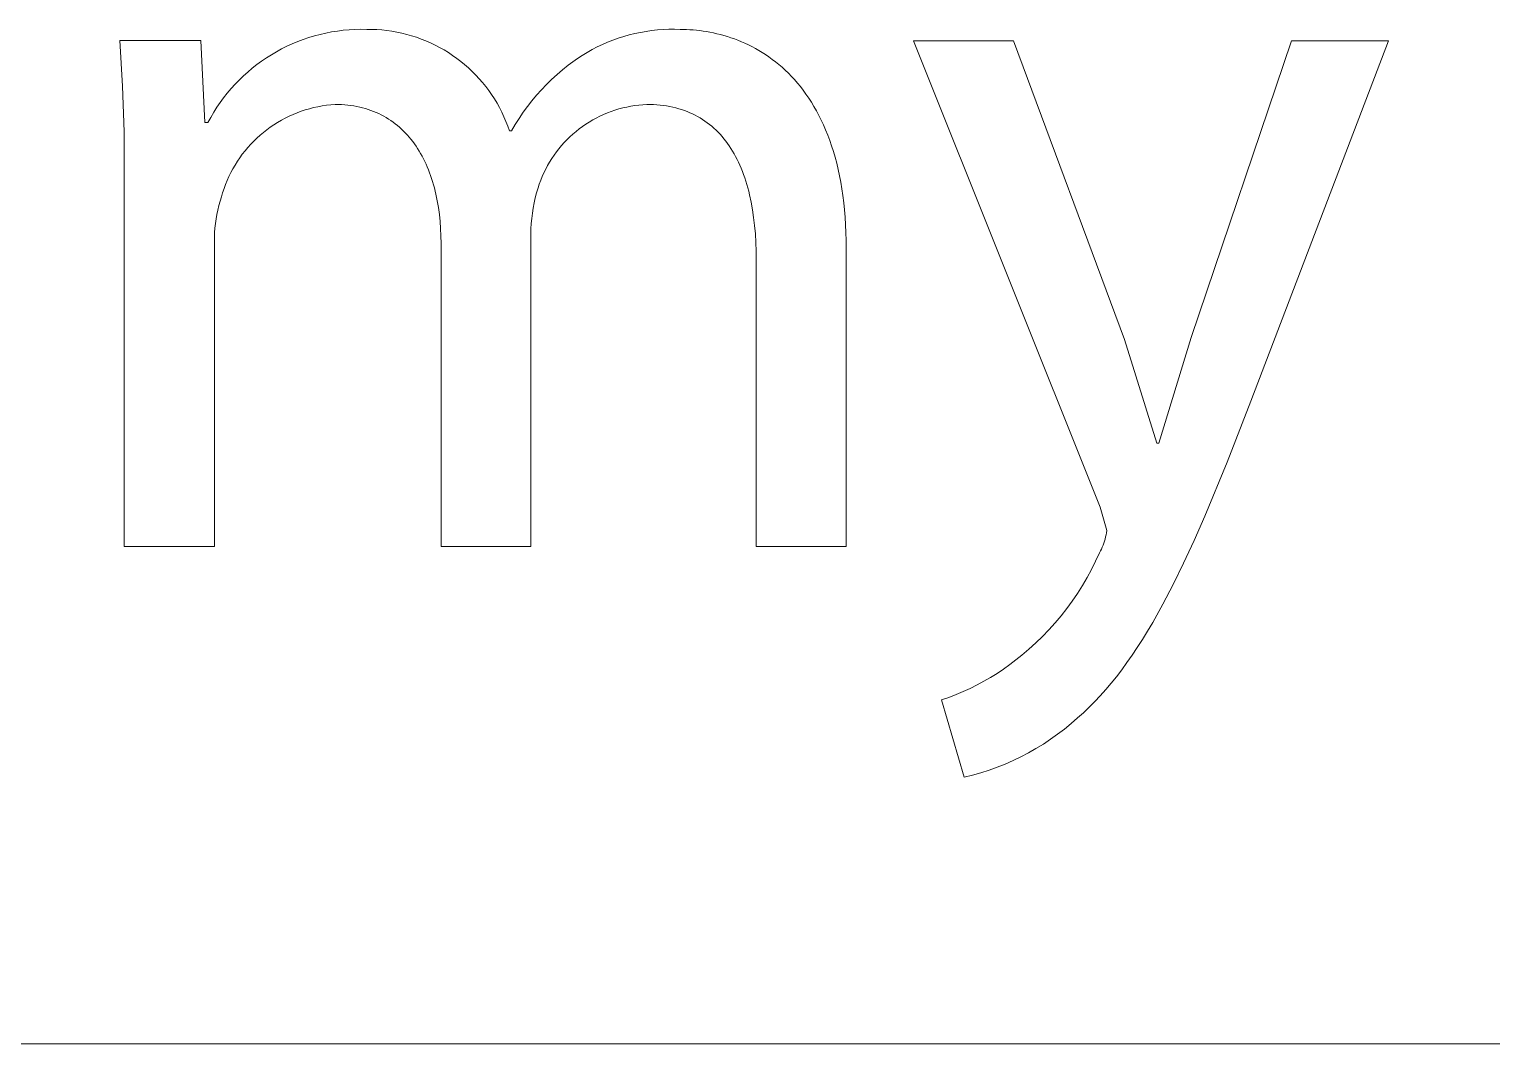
# Model space of a CAD drawing. Header units: millimetres. Extents: x 373 to 3451, y -552 to 1598.
# Drawn here: x 2661.95 to 2705.08, y -551.92 to -522 of the extents above; entities that cross this region are included whole.
import ezdxf

# ---------------------------------------------------------------- set-up
doc = ezdxf.new("R2010")
doc.units = ezdxf.units.MM
doc.header["$MEASUREMENT"] = 0
doc.layers.add('Domyślny', color=7, linetype='Continuous', true_color=0x000000)

msp = doc.modelspace()

# ---------------------------------------------------------------- linework, layer by layer
at = {"layer": 'Domyślny', "color": 18, "lineweight": 15, "true_color": 0x000000}
for p, q in [((2664.705, -523.68), (2664.627, -522.332)), ((2664.627, -522.332), (2667.015, -522.332)), ((2667.015, -522.332), (2667.127, -524.75)), ((2669.868, -522.363), (2670.03, -522.302)), ((2670.03, -522.302), (2670.195, -522.246)), ((2670.195, -522.246), (2670.361, -522.196)), ((2670.361, -522.196), (2670.528, -522.152)), ((2670.528, -522.152), (2670.697, -522.113)), ((2670.697, -522.113), (2670.867, -522.08)), ((2670.867, -522.08), (2671.039, -522.053)), ((2671.039, -522.053), (2671.211, -522.031)), ((2671.211, -522.031), (2671.383, -522.015)), ((2671.383, -522.015), (2671.556, -522.006)), ((2671.556, -522.006), (2671.73, -522.002)), ((2671.73, -522.002), (2671.903, -522.004)), ((2671.903, -522.004), (2672.053, -522.004)), ((2672.053, -522.004), (2672.202, -522.01)), ((2672.202, -522.01), (2672.351, -522.021)), ((2672.351, -522.021), (2672.499, -522.037)), ((2672.499, -522.037), (2672.647, -522.058)), ((2672.647, -522.058), (2672.794, -522.084)), ((2672.794, -522.084), (2672.94, -522.115)), ((2672.94, -522.115), (2673.085, -522.151)), ((2673.085, -522.151), (2673.229, -522.192)), ((2673.229, -522.192), (2673.371, -522.238)), ((2673.371, -522.238), (2673.511, -522.288)), ((2673.511, -522.288), (2673.65, -522.343)), ((2679.009, -522.384), (2679.165, -522.322)), ((2679.165, -522.322), (2679.324, -522.265)), ((2679.324, -522.265), (2679.484, -522.214)), ((2679.484, -522.214), (2679.646, -522.168)), ((2679.646, -522.168), (2679.81, -522.127)), ((2679.81, -522.127), (2679.975, -522.092)), ((2679.975, -522.092), (2680.141, -522.063)), ((2680.141, -522.063), (2680.307, -522.039)), ((2680.307, -522.039), (2680.475, -522.021)), ((2680.475, -522.021), (2680.643, -522.008)), ((2680.643, -522.008), (2680.811, -522.001)), ((2680.811, -522.001), (2680.979, -522)), ((2680.979, -522), (2681.148, -522.004)), ((2681.148, -522.004), (2681.241, -522.005)), ((2681.241, -522.005), (2681.336, -522.008)), ((2681.336, -522.008), (2681.432, -522.013)), ((2681.432, -522.013), (2681.529, -522.019)), ((2681.529, -522.019), (2681.627, -522.029)), ((2681.627, -522.029), (2681.726, -522.04)), ((2681.726, -522.04), (2681.825, -522.053)), ((2681.825, -522.053), (2681.926, -522.069)), ((2681.926, -522.069), (2682.027, -522.088)), ((2682.027, -522.088), (2682.129, -522.108)), ((2682.129, -522.108), (2682.232, -522.131)), ((2682.232, -522.131), (2682.334, -522.157)), ((2682.334, -522.157), (2682.437, -522.185)), ((2682.437, -522.185), (2682.541, -522.216)), ((2682.541, -522.216), (2682.644, -522.25)), ((2682.644, -522.25), (2682.748, -522.286)), ((2682.748, -522.286), (2682.851, -522.326)), ((2682.851, -522.326), (2682.954, -522.368)), ((2693.533, -536.091), (2688.03, -522.337)), ((2688.03, -522.337), (2690.981, -522.337)), ((2690.981, -522.337), (2694.251, -531.151)), ((2696.219, -531.089), (2699.18, -522.337)), ((2702.04, -522.337), (2697.981, -532.965)), ((2699.18, -522.337), (2702.04, -522.337)), ((2668.947, -522.843), (2669.093, -522.75)), ((2669.093, -522.75), (2669.243, -522.662)), ((2669.243, -522.662), (2669.395, -522.58)), ((2669.395, -522.58), (2669.55, -522.502)), ((2669.55, -522.502), (2669.708, -522.43)), ((2669.708, -522.43), (2669.868, -522.363)), ((2673.65, -522.343), (2673.787, -522.403)), ((2673.787, -522.403), (2673.921, -522.468)), ((2673.921, -522.468), (2674.054, -522.537)), ((2674.054, -522.537), (2674.184, -522.611)), ((2674.184, -522.611), (2674.311, -522.689)), ((2674.311, -522.689), (2674.436, -522.771)), ((2674.436, -522.771), (2674.557, -522.858)), ((2678.12, -522.862), (2678.261, -522.77)), ((2678.261, -522.77), (2678.406, -522.683)), ((2678.406, -522.683), (2678.552, -522.6)), ((2678.552, -522.6), (2678.702, -522.523)), ((2678.702, -522.523), (2678.854, -522.451)), ((2678.854, -522.451), (2679.009, -522.384)), ((2682.954, -522.368), (2683.058, -522.413)), ((2683.058, -522.413), (2683.16, -522.461)), ((2683.16, -522.461), (2683.263, -522.512)), ((2683.263, -522.512), (2683.365, -522.567)), ((2683.365, -522.567), (2683.466, -522.624)), ((2683.466, -522.624), (2683.567, -522.685)), ((2683.567, -522.685), (2683.667, -522.749)), ((2683.667, -522.749), (2683.766, -522.817)), ((2668.394, -523.262), (2668.527, -523.15)), ((2668.527, -523.15), (2668.663, -523.043)), ((2668.663, -523.043), (2668.803, -522.94)), ((2668.803, -522.94), (2668.947, -522.843)), ((2674.557, -522.858), (2674.676, -522.948)), ((2674.676, -522.948), (2674.792, -523.043)), ((2674.792, -523.043), (2674.904, -523.141)), ((2674.904, -523.141), (2675.013, -523.243)), ((2677.516, -523.332), (2677.68, -523.193)), ((2677.68, -523.193), (2677.848, -523.059)), ((2677.848, -523.059), (2677.982, -522.958)), ((2677.982, -522.958), (2678.12, -522.862)), ((2683.766, -522.817), (2683.864, -522.888)), ((2683.864, -522.888), (2683.962, -522.962)), ((2683.962, -522.962), (2684.058, -523.04)), ((2684.058, -523.04), (2684.153, -523.122)), ((2684.153, -523.122), (2684.247, -523.207)), ((2667.904, -523.751), (2668.02, -523.623)), ((2668.02, -523.623), (2668.141, -523.498)), ((2668.141, -523.498), (2668.266, -523.378)), ((2668.266, -523.378), (2668.394, -523.262)), ((2675.013, -523.243), (2675.118, -523.349)), ((2675.118, -523.349), (2675.22, -523.459)), ((2675.22, -523.459), (2675.318, -523.571)), ((2675.318, -523.571), (2675.412, -523.687)), ((2677.056, -523.782), (2677.204, -523.627)), ((2677.204, -523.627), (2677.358, -523.477)), ((2677.358, -523.477), (2677.516, -523.332)), ((2684.247, -523.207), (2684.339, -523.296)), ((2684.339, -523.296), (2684.43, -523.389)), ((2684.43, -523.389), (2684.519, -523.486)), ((2684.519, -523.486), (2684.607, -523.586)), ((2684.607, -523.586), (2684.693, -523.691)), ((2664.746, -525.03), (2664.705, -523.68)), ((2667.582, -524.159), (2667.684, -524.02)), ((2667.684, -524.02), (2667.792, -523.884)), ((2667.792, -523.884), (2667.904, -523.751)), ((2675.412, -523.687), (2675.502, -523.807)), ((2675.502, -523.807), (2675.587, -523.929)), ((2675.587, -523.929), (2675.669, -524.054)), ((2675.669, -524.054), (2675.746, -524.182)), ((2676.776, -524.107), (2676.913, -523.942)), ((2676.913, -523.942), (2677.056, -523.782)), ((2684.693, -523.691), (2684.777, -523.8)), ((2684.777, -523.8), (2684.859, -523.912)), ((2684.859, -523.912), (2684.94, -524.029)), ((2684.94, -524.029), (2685.018, -524.15)), ((2667.302, -524.598), (2667.391, -524.449)), ((2667.391, -524.449), (2667.484, -524.302)), ((2667.484, -524.302), (2667.582, -524.159)), ((2669.849, -524.463), (2669.73, -524.512)), ((2669.969, -524.419), (2669.849, -524.463)), ((2670.091, -524.379), (2669.969, -524.419)), ((2670.214, -524.343), (2670.091, -524.379)), ((2670.338, -524.311), (2670.214, -524.343)), ((2670.463, -524.284), (2670.338, -524.311)), ((2670.589, -524.26), (2670.463, -524.284)), ((2670.716, -524.242), (2670.589, -524.26)), ((2670.843, -524.227), (2670.716, -524.242)), ((2670.971, -524.217), (2670.843, -524.227)), ((2671.067, -524.219), (2670.971, -524.217)), ((2671.162, -524.223), (2671.067, -524.219)), ((2671.255, -524.229), (2671.162, -524.223)), ((2671.347, -524.238), (2671.255, -524.229)), ((2671.437, -524.249), (2671.347, -524.238)), ((2671.526, -524.262), (2671.437, -524.249)), ((2671.613, -524.278), (2671.526, -524.262)), ((2671.699, -524.297), (2671.613, -524.278)), ((2671.784, -524.317), (2671.699, -524.297)), ((2671.867, -524.34), (2671.784, -524.317)), ((2671.948, -524.365), (2671.867, -524.34)), ((2672.028, -524.393), (2671.948, -524.365)), ((2672.106, -524.423), (2672.028, -524.393)), ((2672.183, -524.455), (2672.106, -524.423)), ((2672.259, -524.489), (2672.183, -524.455)), ((2672.332, -524.525), (2672.259, -524.489)), ((2675.746, -524.182), (2675.819, -524.312)), ((2675.819, -524.312), (2675.888, -524.445)), ((2675.888, -524.445), (2675.952, -524.58)), ((2676.398, -524.629), (2676.518, -524.45)), ((2676.518, -524.45), (2676.644, -524.277)), ((2676.644, -524.277), (2676.776, -524.107)), ((2679, -524.468), (2678.89, -524.514)), ((2679.112, -524.425), (2679, -524.468)), ((2679.225, -524.386), (2679.112, -524.425)), ((2679.339, -524.351), (2679.225, -524.386)), ((2679.455, -524.32), (2679.339, -524.351)), ((2679.571, -524.293), (2679.455, -524.32)), ((2679.689, -524.27), (2679.571, -524.293)), ((2679.807, -524.251), (2679.689, -524.27)), ((2679.925, -524.236), (2679.807, -524.251)), ((2680.044, -524.224), (2679.925, -524.236)), ((2680.164, -524.217), (2680.044, -524.224)), ((2680.265, -524.219), (2680.164, -524.217)), ((2680.365, -524.223), (2680.265, -524.219)), ((2680.463, -524.229), (2680.365, -524.223)), ((2680.56, -524.238), (2680.463, -524.229)), ((2680.655, -524.249), (2680.56, -524.238)), ((2680.748, -524.263), (2680.655, -524.249)), ((2680.839, -524.279), (2680.748, -524.263)), ((2680.929, -524.297), (2680.839, -524.279)), ((2681.018, -524.319), (2680.929, -524.297)), ((2681.104, -524.342), (2681.018, -524.319)), ((2681.189, -524.368), (2681.104, -524.342)), ((2681.272, -524.396), (2681.189, -524.368)), ((2681.354, -524.427), (2681.272, -524.396)), ((2681.434, -524.46), (2681.354, -524.427)), ((2681.512, -524.495), (2681.434, -524.46)), ((2681.589, -524.533), (2681.512, -524.495)), ((2685.018, -524.15), (2685.094, -524.275)), ((2685.094, -524.275), (2685.168, -524.405)), ((2685.168, -524.405), (2685.24, -524.539)), ((2667.127, -524.75), (2667.22, -524.75)), ((2667.22, -524.75), (2667.302, -524.598)), ((2669.06, -524.887), (2668.957, -524.962)), ((2669.166, -524.815), (2669.06, -524.887)), ((2669.275, -524.746), (2669.166, -524.815)), ((2669.386, -524.682), (2669.275, -524.746)), ((2669.499, -524.621), (2669.386, -524.682)), ((2669.613, -524.565), (2669.499, -524.621)), ((2669.73, -524.512), (2669.613, -524.565)), ((2672.405, -524.564), (2672.332, -524.525)), ((2672.476, -524.604), (2672.405, -524.564)), ((2672.545, -524.647), (2672.476, -524.604)), ((2672.613, -524.691), (2672.545, -524.647)), ((2672.679, -524.738), (2672.613, -524.691)), ((2672.744, -524.787), (2672.679, -524.738)), ((2672.808, -524.838), (2672.744, -524.787)), ((2672.869, -524.89), (2672.808, -524.838)), ((2672.93, -524.945), (2672.869, -524.89)), ((2675.952, -524.58), (2676.011, -524.717)), ((2676.011, -524.717), (2676.066, -524.856)), ((2676.066, -524.856), (2676.115, -524.996)), ((2676.177, -524.996), (2676.284, -524.811)), ((2676.284, -524.811), (2676.398, -524.629)), ((2678.267, -524.869), (2678.171, -524.94)), ((2678.366, -524.801), (2678.267, -524.869)), ((2678.466, -524.737), (2678.366, -524.801)), ((2678.569, -524.676), (2678.466, -524.737)), ((2678.674, -524.618), (2678.569, -524.676)), ((2678.781, -524.564), (2678.674, -524.618)), ((2678.89, -524.514), (2678.781, -524.564)), ((2681.664, -524.573), (2681.589, -524.533)), ((2681.738, -524.615), (2681.664, -524.573)), ((2681.81, -524.66), (2681.738, -524.615)), ((2681.88, -524.706), (2681.81, -524.66)), ((2681.948, -524.756), (2681.88, -524.706)), ((2682.015, -524.807), (2681.948, -524.756)), ((2682.081, -524.86), (2682.015, -524.807)), ((2682.145, -524.916), (2682.081, -524.86)), ((2682.207, -524.974), (2682.145, -524.916)), ((2685.24, -524.539), (2685.309, -524.677)), ((2685.309, -524.677), (2685.375, -524.82)), ((2685.375, -524.82), (2685.439, -524.968)), ((2664.75, -526.38), (2664.746, -525.03)), ((2668.571, -525.299), (2668.482, -525.391)), ((2668.663, -525.21), (2668.571, -525.299)), ((2668.758, -525.124), (2668.663, -525.21)), ((2668.856, -525.041), (2668.758, -525.124)), ((2668.957, -524.962), (2668.856, -525.041)), ((2672.989, -525.002), (2672.93, -524.945)), ((2673.046, -525.06), (2672.989, -525.002)), ((2673.102, -525.12), (2673.046, -525.06)), ((2673.156, -525.182), (2673.102, -525.12)), ((2673.209, -525.246), (2673.156, -525.182)), ((2673.26, -525.312), (2673.209, -525.246)), ((2673.31, -525.379), (2673.26, -525.312)), ((2676.115, -524.996), (2676.177, -524.996)), ((2677.73, -525.343), (2677.65, -525.432)), ((2677.812, -525.256), (2677.73, -525.343)), ((2677.898, -525.173), (2677.812, -525.256)), ((2677.986, -525.092), (2677.898, -525.173)), ((2678.077, -525.015), (2677.986, -525.092)), ((2678.171, -524.94), (2678.077, -525.015)), ((2682.267, -525.034), (2682.207, -524.974)), ((2682.326, -525.097), (2682.267, -525.034)), ((2682.383, -525.161), (2682.326, -525.097)), ((2682.439, -525.228), (2682.383, -525.161)), ((2682.493, -525.297), (2682.439, -525.228)), ((2682.546, -525.368), (2682.493, -525.297)), ((2685.439, -524.968), (2685.501, -525.12)), ((2685.501, -525.12), (2685.559, -525.277)), ((2685.559, -525.277), (2685.615, -525.438)), ((2668.16, -525.789), (2668.088, -525.895)), ((2668.235, -525.686), (2668.16, -525.789)), ((2668.314, -525.585), (2668.235, -525.686)), ((2668.397, -525.486), (2668.314, -525.585)), ((2668.482, -525.391), (2668.397, -525.486)), ((2673.358, -525.449), (2673.31, -525.379)), ((2673.405, -525.52), (2673.358, -525.449)), ((2673.45, -525.592), (2673.405, -525.52)), ((2673.494, -525.666), (2673.45, -525.592)), ((2673.536, -525.742), (2673.494, -525.666)), ((2673.577, -525.82), (2673.536, -525.742)), ((2677.429, -525.715), (2677.363, -525.814)), ((2677.5, -525.618), (2677.429, -525.715)), ((2677.573, -525.524), (2677.5, -525.618)), ((2677.65, -525.432), (2677.573, -525.524)), ((2682.597, -525.441), (2682.546, -525.368)), ((2682.646, -525.516), (2682.597, -525.441)), ((2682.694, -525.593), (2682.646, -525.516)), ((2682.74, -525.673), (2682.694, -525.593)), ((2682.784, -525.754), (2682.74, -525.673)), ((2682.827, -525.837), (2682.784, -525.754)), ((2685.615, -525.438), (2685.668, -525.605)), ((2685.668, -525.605), (2685.717, -525.776)), ((2685.717, -525.776), (2685.764, -525.952)), ((2667.956, -526.115), (2667.896, -526.228)), ((2668.02, -526.004), (2667.956, -526.115)), ((2668.088, -525.895), (2668.02, -526.004)), ((2673.616, -525.899), (2673.577, -525.82)), ((2673.653, -525.979), (2673.616, -525.899)), ((2673.689, -526.062), (2673.653, -525.979)), ((2673.724, -526.145), (2673.689, -526.062)), ((2673.757, -526.23), (2673.724, -526.145)), ((2677.183, -526.124), (2677.13, -526.232)), ((2677.239, -526.019), (2677.183, -526.124)), ((2677.299, -525.916), (2677.239, -526.019)), ((2677.363, -525.814), (2677.299, -525.916)), ((2682.868, -525.923), (2682.827, -525.837)), ((2682.908, -526.01), (2682.868, -525.923)), ((2682.946, -526.1), (2682.908, -526.01)), ((2682.983, -526.191), (2682.946, -526.1)), ((2683.018, -526.284), (2682.983, -526.191)), ((2685.764, -525.952), (2685.807, -526.133)), ((2685.807, -526.133), (2685.847, -526.319)), ((2664.75, -537.254), (2664.75, -526.38)), ((2667.739, -526.579), (2667.695, -526.699)), ((2667.787, -526.46), (2667.739, -526.579)), ((2667.84, -526.343), (2667.787, -526.46)), ((2667.896, -526.228), (2667.84, -526.343)), ((2673.788, -526.317), (2673.757, -526.23)), ((2673.818, -526.405), (2673.788, -526.317)), ((2673.847, -526.495), (2673.818, -526.405)), ((2673.874, -526.585), (2673.847, -526.495)), ((2673.899, -526.678), (2673.874, -526.585)), ((2676.994, -526.564), (2676.956, -526.677)), ((2677.035, -526.452), (2676.994, -526.564)), ((2677.081, -526.341), (2677.035, -526.452)), ((2677.13, -526.232), (2677.081, -526.341)), ((2683.051, -526.38), (2683.018, -526.284)), ((2683.083, -526.477), (2683.051, -526.38)), ((2683.113, -526.576), (2683.083, -526.477)), ((2683.142, -526.677), (2683.113, -526.576)), ((2685.847, -526.319), (2685.884, -526.51)), ((2685.884, -526.51), (2685.917, -526.707)), ((2667.579, -527.072), (2667.543, -527.201)), ((2667.619, -526.944), (2667.579, -527.072)), ((2667.655, -526.821), (2667.619, -526.944)), ((2667.695, -526.699), (2667.655, -526.821)), ((2673.923, -526.771), (2673.899, -526.678)), ((2673.945, -526.866), (2673.923, -526.771)), ((2673.966, -526.962), (2673.945, -526.866)), ((2673.985, -527.06), (2673.966, -526.962)), ((2674.019, -527.258), (2673.985, -527.06)), ((2676.875, -526.974), (2676.842, -527.124)), ((2676.913, -526.825), (2676.875, -526.974)), ((2676.956, -526.677), (2676.913, -526.825)), ((2683.169, -526.78), (2683.142, -526.677)), ((2683.195, -526.885), (2683.169, -526.78)), ((2683.241, -527.101), (2683.195, -526.885)), ((2685.917, -526.707), (2685.947, -526.908)), ((2685.947, -526.908), (2685.973, -527.115)), ((2667.484, -527.464), (2667.461, -527.596)), ((2667.511, -527.332), (2667.484, -527.464)), ((2667.543, -527.201), (2667.511, -527.332)), ((2674.047, -527.461), (2674.019, -527.258)), ((2674.069, -527.669), (2674.047, -527.461)), ((2676.789, -527.427), (2676.77, -527.58)), ((2676.813, -527.275), (2676.789, -527.427)), ((2676.842, -527.124), (2676.813, -527.275)), ((2683.281, -527.323), (2683.241, -527.101)), ((2683.315, -527.553), (2683.281, -527.323)), ((2685.973, -527.115), (2685.995, -527.328)), ((2685.995, -527.328), (2686.013, -527.545)), ((2667.428, -527.863), (2667.419, -527.997)), ((2667.442, -527.729), (2667.428, -527.863)), ((2667.461, -527.596), (2667.442, -527.729)), ((2674.084, -527.881), (2674.069, -527.669)), ((2674.093, -528.097), (2674.084, -527.881)), ((2676.746, -527.887), (2676.741, -528.04)), ((2676.755, -527.733), (2676.746, -527.887)), ((2676.77, -527.58), (2676.755, -527.733)), ((2683.343, -527.791), (2683.315, -527.553)), ((2683.365, -528.035), (2683.343, -527.791)), ((2686.013, -527.545), (2686.028, -527.768)), ((2686.028, -527.768), (2686.038, -527.997)), ((2667.419, -527.997), (2667.414, -528.131)), ((2667.414, -528.131), (2667.414, -528.266)), ((2667.414, -528.266), (2667.414, -537.254)), ((2674.096, -528.317), (2674.093, -528.097)), ((2674.096, -537.254), (2674.096, -528.317)), ((2676.741, -528.04), (2676.741, -537.254)), ((2683.38, -528.286), (2683.365, -528.035)), ((2683.389, -528.544), (2683.38, -528.286)), ((2686.038, -527.997), (2686.044, -528.231)), ((2686.044, -528.231), (2686.047, -528.471)), ((2683.392, -528.809), (2683.389, -528.544)), ((2683.392, -537.254), (2683.392, -528.809)), ((2686.047, -528.471), (2686.047, -537.254)), ((2694.251, -531.151), (2695.204, -534.205)), ((2695.265, -534.205), (2696.219, -531.089)), ((2697.981, -532.965), (2697.278, -534.772)), ((2695.204, -534.205), (2695.265, -534.205)), ((2697.278, -534.772), (2696.62, -536.361)), ((2693.728, -536.788), (2693.533, -536.091)), ((2696.62, -536.361), (2696.304, -537.079)), ((2693.678, -537.035), (2693.693, -536.974)), ((2693.693, -536.974), (2693.707, -536.912)), ((2693.707, -536.912), (2693.719, -536.85)), ((2693.719, -536.85), (2693.728, -536.788)), ((2667.414, -537.254), (2664.75, -537.254)), ((2676.741, -537.254), (2674.096, -537.254)), ((2686.047, -537.254), (2683.392, -537.254)), ((2693.513, -537.444), (2693.542, -537.388)), ((2693.542, -537.388), (2693.57, -537.331)), ((2693.57, -537.331), (2693.595, -537.273)), ((2693.595, -537.273), (2693.619, -537.215)), ((2693.619, -537.215), (2693.64, -537.155)), ((2693.64, -537.155), (2693.66, -537.095)), ((2693.66, -537.095), (2693.678, -537.035)), ((2696.304, -537.079), (2695.994, -537.75)), ((2693.277, -537.935), (2693.399, -537.691)), ((2693.399, -537.691), (2693.513, -537.444)), ((2695.994, -537.75), (2695.688, -538.375)), ((2693.009, -538.41), (2693.147, -538.175)), ((2693.147, -538.175), (2693.277, -537.935)), ((2692.709, -538.865), (2692.863, -538.64)), ((2692.863, -538.64), (2693.009, -538.41)), ((2695.688, -538.375), (2695.386, -538.957)), ((2692.38, -539.3), (2692.548, -539.085)), ((2692.548, -539.085), (2692.709, -538.865)), ((2695.386, -538.957), (2695.084, -539.497)), ((2692.022, -539.711), (2692.204, -539.508)), ((2692.204, -539.508), (2692.38, -539.3)), ((2695.084, -539.497), (2694.934, -539.752)), ((2691.637, -540.097), (2691.833, -539.907)), ((2691.833, -539.907), (2692.022, -539.711)), ((2694.783, -539.998), (2694.631, -540.235)), ((2694.934, -539.752), (2694.783, -539.998)), ((2691.051, -540.601), (2691.227, -540.457)), ((2691.227, -540.457), (2691.435, -540.28)), ((2691.435, -540.28), (2691.637, -540.097)), ((2694.631, -540.235), (2694.479, -540.463)), ((2690.497, -540.998), (2690.686, -540.872)), ((2690.686, -540.872), (2690.871, -540.739)), ((2690.871, -540.739), (2691.051, -540.601)), ((2694.325, -540.682), (2694.171, -540.893)), ((2694.479, -540.463), (2694.325, -540.682)), ((2689.907, -541.34), (2690.108, -541.232)), ((2690.108, -541.232), (2690.304, -541.118)), ((2690.304, -541.118), (2690.497, -540.998)), ((2693.857, -541.291), (2693.698, -541.478)), ((2694.015, -541.096), (2693.857, -541.291)), ((2694.171, -540.893), (2694.015, -541.096)), ((2688.86, -541.779), (2689.075, -541.705)), ((2689.075, -541.705), (2689.287, -541.624)), ((2689.287, -541.624), (2689.497, -541.536)), ((2689.497, -541.536), (2689.704, -541.441)), ((2689.704, -541.441), (2689.907, -541.34)), ((2693.537, -541.658), (2693.373, -541.832)), ((2693.698, -541.478), (2693.537, -541.658)), ((2689.526, -544.064), (2688.86, -541.779)), ((2693.039, -542.158), (2692.867, -542.312)), ((2693.207, -541.998), (2693.039, -542.158)), ((2693.373, -541.832), (2693.207, -541.998)), ((2692.676, -542.48), (2692.48, -542.641)), ((2692.867, -542.312), (2692.676, -542.48)), ((2692.071, -542.943), (2691.859, -543.083)), ((2692.278, -542.795), (2692.071, -542.943)), ((2692.48, -542.641), (2692.278, -542.795)), ((2691.196, -543.46), (2690.967, -543.571)), ((2691.421, -543.342), (2691.196, -543.46)), ((2691.642, -543.216), (2691.421, -543.342)), ((2691.859, -543.083), (2691.642, -543.216)), ((2690.259, -543.854), (2690.017, -543.933)), ((2690.498, -543.768), (2690.259, -543.854)), ((2690.734, -543.673), (2690.498, -543.768)), ((2690.967, -543.571), (2690.734, -543.673)), ((2689.773, -544.003), (2689.526, -544.064)), ((2690.017, -543.933), (2689.773, -544.003)), ((3447.834, -551.922), (373.001, -551.922)), ((3447.834, -551.922), (2287.646, -551.922))]:
    msp.add_line(p, q, dxfattribs=at)

doc.saveas('drawing.dxf')
